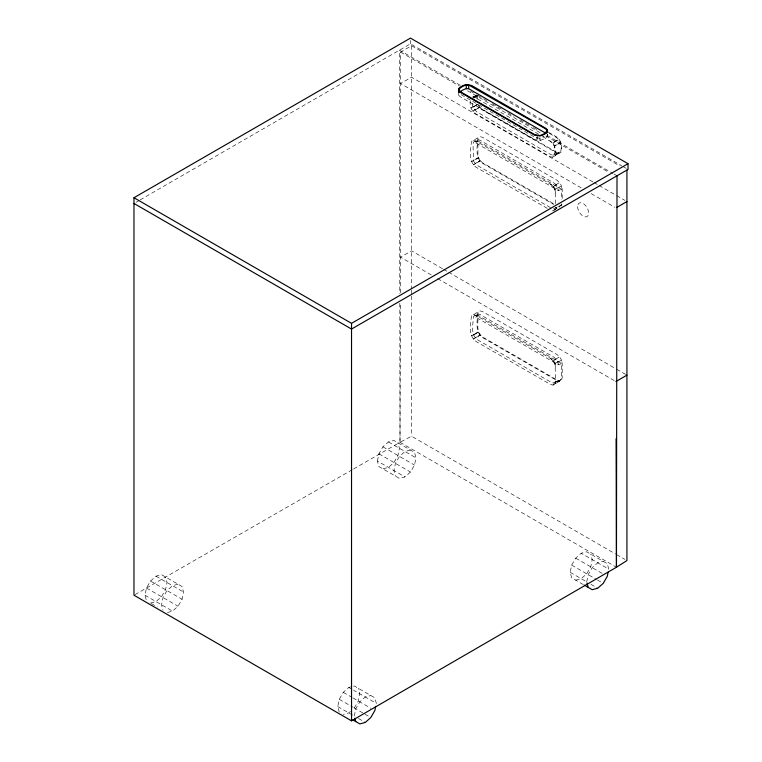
<?xml version="1.0" encoding="UTF-8"?>
<svg xmlns="http://www.w3.org/2000/svg" width="762" height="762" viewBox="0 0 762 762"><rect width="100%" height="100%" fill="white"/><g stroke="black" fill="none" stroke-linecap="round" stroke-linejoin="round"><path stroke-width="0.57" stroke-dasharray="3.81 2.86" d="M547.468 134.369L547.468 136.122A14.745 8.515 0 0 1 540.039 140.408L534.391 139.541L460.038 96.612L458.524 95.098L458.524 92.869M353.606 468.954L400.002 442.274L400.412 303.467M400.45 292.789L400.555 52.092L411.566 45.73L619.716 165.906M537.21 135.522L537.01 140.408L537.01 137.074M458.524 95.098L458.905 92.812M146.171 599.637L144.99 595.227L146.466 588.016L150.495 581.035L156 576.148L161.515 574.672L182.07 586.54L183.547 592.045L182.07 599.256L178.032 606.247L172.526 611.124L167.021 612.6M377.419 461.039L378.895 453.819L382.924 446.837L388.439 441.95L393.944 440.484L414.499 452.342L415.976 457.857L414.499 465.068L410.47 472.049L404.955 476.936L399.45 478.412L378.895 466.544L377.419 461.039L404.955 476.936M339.242 712.032L337.766 706.526L339.242 699.316L343.271 692.325L348.777 687.448L354.282 685.971L374.847 697.84L376.314 703.345L353.635 690.248M354.282 716.061L355.759 708.851L359.797 701.869L365.303 696.982L370.808 695.506M583.33 584.578L571.671 577.844L570.195 572.329L571.671 565.118L575.701 558.136L581.206 553.25L586.721 551.774L607.276 563.642L608.752 569.147L581.206 553.25M586.721 581.873L588.197 574.662L592.226 567.68L597.732 562.794L603.237 561.318M547.307 208.369L476.012 167.202C468.049 161.439 470.583 149.828 471.478 141.532L480.003 136.617L482.622 137.312L556.974 180.242L559.594 182.566L561.508 185.88L561.661 189.309L558.356 190.576L475.736 142.875L476.288 140.494M555.603 367.379L554.898 363.96L561.508 360.14L562.204 363.569L562.204 377.561L561.508 380.171L552.983 385.096L550.364 384.4L476.012 341.471C468.049 335.699 470.583 324.098 471.478 315.801L480.003 310.877L482.622 311.572L556.974 354.501L559.594 356.826L561.508 360.14L561.661 363.569L558.356 364.836L475.736 317.144L476.288 314.754M561.451 203.759L561.032 205.321L554.898 209.731M561.508 205.911L561.975 204.168M558.356 364.836L557.803 361.817L554.222 357.368L479.87 314.439L477.803 313.887L473.535 316.344C473.212 323.736 470.116 334.242 477.107 339.557L551.469 382.486L553.536 383.038L555.041 382.172L555.603 380.105M354.282 708.003L358.321 701.021L359.797 693.801L358.321 688.296M350.349 711.489L348.777 712.889L343.271 714.356M475.736 142.875L477.936 140.97L478.088 137.722C477.193 146.018 474.659 157.62 482.622 163.392L553.917 204.559M475.736 317.144L477.936 315.23L478.088 311.982C477.193 320.278 474.659 331.88 482.622 337.652L556.974 380.581L559.594 381.286M473.821 98.05L477.174 95.536M477.984 95.212L474.497 97.803L476.564 98.355M470.23 100.746A16.288 9.401 60 0 0 470.926 107.985L472.84 111.3L475.459 113.624L549.812 156.553L552.431 157.258L560.48 151.743A15.516 8.963 60 0 0 560.48 142.513L558.765 139.551L556.422 137.474L548.278 132.769M553.888 210.188L561.032 205.321L555.041 207.912M552.983 385.096L561.032 379.581L561.661 377.238L561.661 363.569L477.936 315.23C478.584 322.393 475.393 332.194 482.622 337.014L556.974 379.943L559.318 380.571L553.536 383.038M559.041 153.438L556.422 152.733L482.07 109.804L479.45 107.49L477.536 104.175L470.926 107.985L478.012 104.127L479.727 107.099L482.07 109.176L556.422 152.105L558.765 152.724L552.983 155.2L550.916 154.648L476.564 111.719L472.983 107.261L477.012 104.756M550.45 207.635L477.107 165.297L475.05 163.468L473.535 160.849L478.565 157.715L477.936 154.648L477.936 140.97L561.661 189.309L561.661 199.558M473.535 335.109L478.565 331.975L471.478 335.832L478.088 332.013M542.687 136.531L552.983 143.123L558.765 139.551L552.431 142.97L549.812 140.656M136.027 202.273L139.122 200.482M140.141 199.892L410.47 43.825L621.84 165.859M538.696 134.236L475.459 97.727L472.84 97.022L476.621 94.84M479.45 107.49L472.84 111.3L479.727 107.099L474.497 109.88M478.088 157.753L471.478 161.573L478.565 157.715L480.279 160.677L482.622 162.754L555.955 205.092M480.003 161.068L473.392 164.887L480.279 160.677L475.05 163.468M552.431 157.258L560.956 152.333A16.288 9.401 60 0 0 560.956 142.475L559.041 139.16L552.431 142.97L554.345 146.285A16.288 9.401 60 0 1 554.345 156.143L560.48 151.743L552.983 155.2M560.956 142.475L554.345 146.285L560.48 142.513L554.498 145.742A14.745 8.515 60 0 1 554.498 154.324M550.364 184.061L552.983 186.376L559.594 182.566M473.392 140.427L476.012 141.132L551.469 184.699L553.536 186.528L556.289 184.937L557.803 187.557L558.356 190.576M555.603 203.616L555.041 189.147L557.803 187.557M555.603 193.119L554.898 189.7L561.508 185.88L562.204 189.309L562.204 198.634M555.812 209.198L552.983 210.836L550.364 210.131M480.003 335.328L473.392 339.147L480.279 334.937L475.05 337.728M550.364 358.321L552.983 360.645L559.594 356.826M473.392 314.687L476.012 315.392L551.469 358.959L553.536 360.788L556.289 359.197M555.041 382.172L561.032 379.581L554.898 383.991L555.603 381.371L555.041 363.407L557.803 361.817M135.007 594.636L352.568 469.544M399.802 303.257L400.002 442.274L411.566 436.235L615.591 554.022M472.954 97.212L477.002 95.364M472.84 97.022L476.774 95.25M553.536 208.778L559.318 206.311M410.47 450.018L404.955 451.495L399.45 456.381L395.421 463.363L393.944 470.573L395.421 476.079M382.924 468.868L388.439 467.392L393.944 462.515L397.974 455.524L399.45 448.313L397.974 442.808M178.032 584.216L172.526 585.683L167.021 590.569L162.992 597.551L161.515 604.771L162.992 610.276M150.495 603.066L156 601.589L161.515 596.703L165.544 589.721L167.021 582.511L165.544 576.996M575.701 580.168L581.206 578.691L586.721 573.805L590.75 566.823L592.226 559.613L590.75 554.107M475.05 141.208L477.107 141.77M557.851 206.55L559.594 207.016M475.05 315.478L477.107 316.03M622.868 166.459L626.993 168.84M548.278 132.131L556.422 136.836L559.041 139.16M460.286 85.306L399.45 50.187L399.793 293.751M470.592 91.259L473.688 93.04M477.812 95.421L488.128 101.375M492.252 103.756L501.529 109.118M507.711 112.69L513.902 116.262M520.084 119.834L529.371 125.187M533.495 127.568L538.648 130.55M546.897 135.312L612.886 173.412M613.915 174.003L617.01 175.793M400.555 52.092L459.286 86.001M467.525 90.764L541.715 133.598M545.84 135.969L608.695 172.26M461.143 94.707L535.496 137.627L539.629 138.274A13.211 7.63 0 0 0 544.154 136.255M592.922 181.918L411.566 77.21L400.555 83.572L581.901 188.281M593.95 182.509L598.075 184.89M599.103 185.49L615.591 195.005M616.62 195.596L624.869 200.358M591.179 193.634L614.877 207.312M442.484 268.691L411.566 250.841L400.555 257.204L431.463 275.044M443.513 269.281L447.637 271.663M448.666 272.253L615.591 368.627M616.62 369.227L625.897 374.58M437.645 278.616L614.877 380.943M616.62 554.622L624.869 559.375M400.002 442.274L616.458 567.242M388.439 441.95L415.976 457.857M382.924 446.837L414.499 465.068M575.701 558.136L602.409 573.557M378.895 453.819L410.47 472.049M571.671 565.118L596.436 579.415M597.408 579.977L603.237 583.349M570.195 572.329L587.045 582.063M590.931 584.302L597.732 588.235M156 576.148L183.547 592.045M348.777 687.448L352.663 689.686M150.495 581.035L182.07 599.256M343.271 692.325L352.015 697.382M352.987 697.944L370.951 708.308M146.466 588.016L178.032 606.247M339.242 699.316L352.844 707.165M353.816 707.727L364.007 713.613M364.979 714.175L370.808 717.537M144.99 595.227L172.526 611.124M337.766 706.526L352.663 715.127M358.502 718.499L365.303 722.424M151.324 603.542L157.305 606.99M556.289 184.937L554.222 183.109L479.87 140.179L477.803 139.627L473.535 142.084L472.983 144.151L473.535 160.849M552.983 143.123L554.498 145.742M553.536 186.528L555.041 189.147M552.983 186.376L554.898 189.7M553.536 360.788L555.041 363.407M552.983 360.645L554.898 363.96M547.097 133.836L547.468 136.122L547.468 133.893M539.915 137.484L540.039 140.408L540.039 137.074M411.566 45.73L411.566 288.865M411.566 290.055L411.566 294.808M411.566 295.999L411.566 436.235M410.47 40.386L410.47 43.825M476.717 98.765A16.288 9.401 60 0 1 477.536 94.317M472.983 107.261A14.745 8.515 60 0 1 472.43 100.746M477.26 99.079A15.516 8.963 60 0 1 478.012 94.907M577.634 206.645A7.791 4.496 60 0 0 585.892 216.922A7.791 4.496 60 0 0 585.892 205.902A7.791 4.496 60 0 0 577.634 206.645"/><path stroke-width="1.14" d="M458.524 92.24L458.524 88.897A14.745 8.515 0 0 1 465.963 84.611L471.602 85.477L545.963 128.407L547.468 129.921L547.468 131.664A14.745 8.515 0 0 1 540.039 135.96L534.391 135.084L460.038 92.154L458.524 90.649M617.01 175.793L616.458 567.242L351.53 720.833L133.969 595.227L133.969 197.729L410.47 38.1L628.031 163.706L628.031 169.431L351.53 329.06L133.969 203.454M468.782 85.039L545.411 128.73L546.716 130.035L545.963 133.331L468.582 88.659L468.782 85.039L466.163 85.039A13.983 8.068 0 0 0 459.276 89.021L458.714 92.269M375.685 706.431L374.847 710.555L370.808 717.537L365.303 722.424L359.797 723.9L352.844 719.89M608.114 572.243L607.276 576.367L603.237 583.349L597.732 588.235L592.226 589.712L584.302 585.13M133.969 197.729L351.53 323.336L628.031 163.706M616.915 207.331L626.926 201.549M615.906 381.533L626.926 375.171M547.097 132.207L546.716 130.035L546.716 131.55A13.983 8.068 0 0 1 539.839 135.522L534.943 134.769L460.591 91.84L459.276 90.526L459.276 89.021L460.029 92.316A13.211 7.63 0 0 1 466.363 88.659L468.582 88.659M587.016 582.978L588.197 587.378M354.873 718.271L355.759 721.576M466.163 85.039L466.363 88.659M616.077 438.674L616.458 567.242L626.926 560.565L626.926 170.069M547.468 129.921L547.468 132.15M351.53 323.336L351.53 720.833"/></g></svg>
